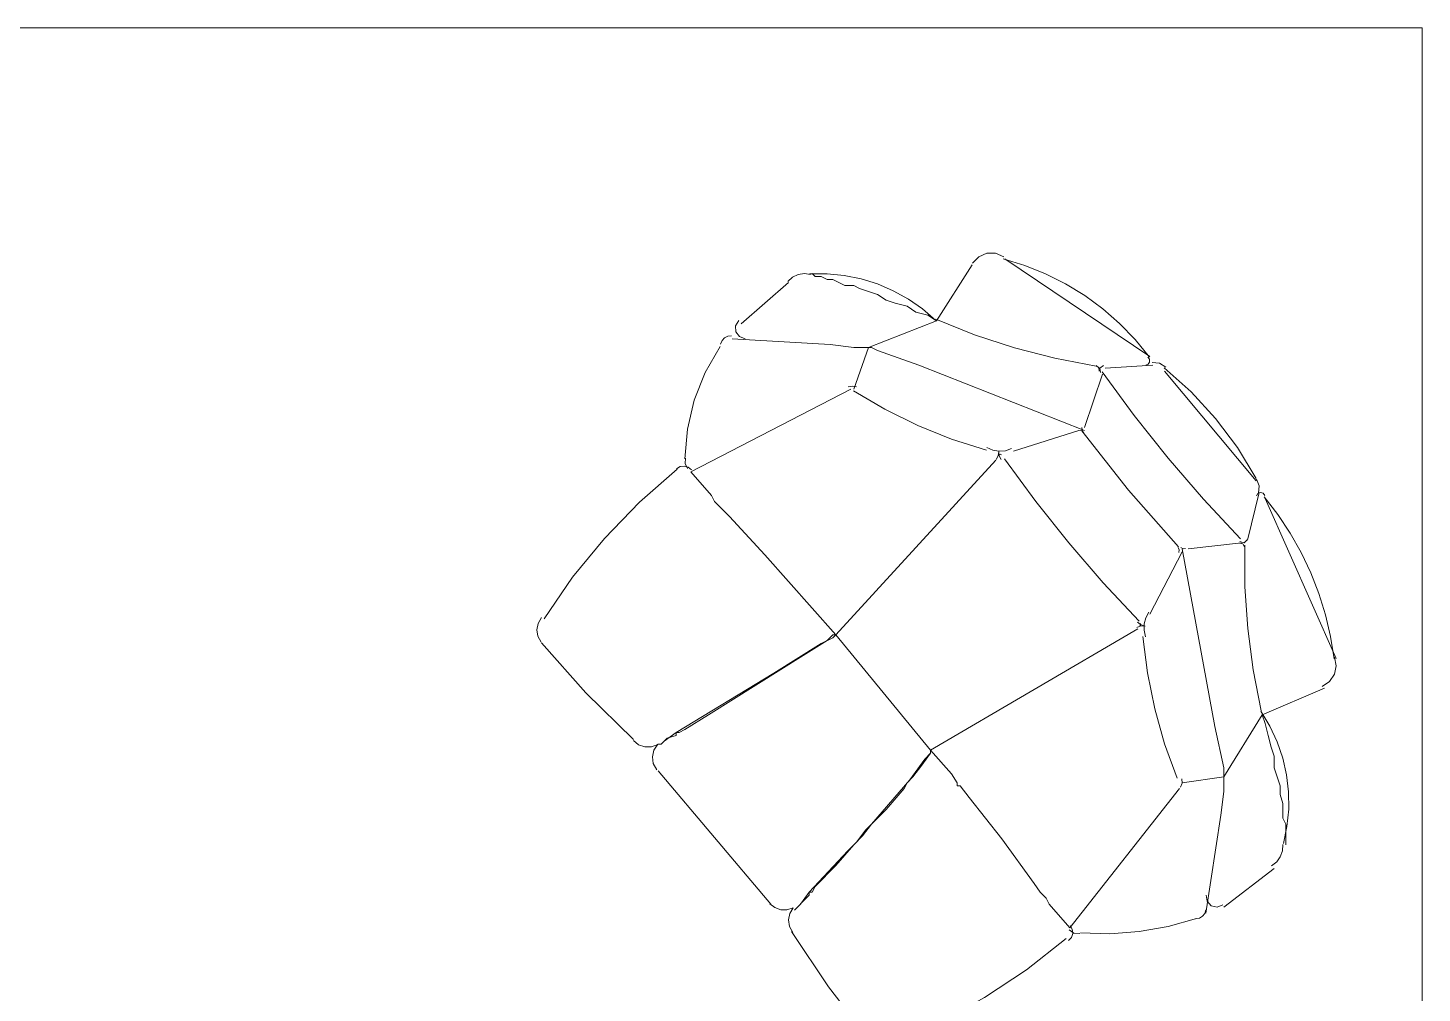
# Model space of a CAD drawing. Extents: x 185064 to 343242, y -369192 to -264966.
# Drawn here: x 266289 to 267925, y -292202 to -291069 of the extents above; entities that cross this region are included whole.
import ezdxf

# ---------------------------------------------------------------- set-up
doc = ezdxf.new("R2010")
doc.units = 0

# ---------------------------------------------------------------- blocks, each defined once
blk = doc.blocks.new('awertawer')
at = {"color": 8, "lineweight": 0}
blk.add_lwpolyline([(250105.4, -310704.4), (254393.8, -310704.4), (254393.8, -313852.9), (250105.4, -313852.9)], close=True, dxfattribs=at)
at = {"color": 3, "lineweight": 0}
for points in [[(253947.6, -310948.5), (253938.9, -310944.9), (253929.5, -310944.9), (253920.9, -310948.7), (253914.4, -310955.4)], [(254103.1, -311055.7), (254087.8, -311037), (254071.1, -311019.8), (254053.1, -311004.1), (254033.9, -310990), (254013.6, -310977.5), (253992.2, -310966.7), (253970, -310957.8), (253947, -310950.7)], [(254103.3, -311055), (253948.6, -310950.8)], [(253741.6, -310967.4), (253734.9, -310966.6), (253728.3, -310967.6), (253722.3, -310970.5), (253717.2, -310975)], [(253875, -311016.5), (253861, -311004.3), (253845.9, -310993.7), (253829.8, -310984.8), (253813, -310977.6), (253795.5, -310972.1), (253777.5, -310968.5), (253759.2, -310966.7), (253740.5, -310966.9)], [(253875.9, -311017.1), (253866.5, -311010.8), (253853.8, -311007.6), (253844.4, -311001.3), (253831.7, -310998.1), (253822.3, -310995), (253812.8, -310988.7), (253803.3, -310985.5), (253793.8, -310982.3), (253787.5, -310979.2), (253778, -310979.2), (253771.7, -310976), (253765.4, -310972.9), (253759.1, -310972.9), (253752.8, -310969.7), (253746.5, -310969.7), (253743.3, -310966.5)], [(253913.8, -310957.1), (253875.9, -311017.1)], [(253667.5, -311020.2), (253718, -310976)], [(253664.9, -311016.7), (253661.5, -311022.2), (253661.8, -311028.6), (253665.6, -311033.8), (253671.7, -311036)], [(253787.5, -311089.7), (253803.3, -311045.5), (253875.9, -311017.1)], [(253875.1, -311015), (253916.5, -311031.7), (253958.9, -311045.6), (254002.2, -311056.8), (254046, -311065.3)], [(253657.1, -311032.9), (253653.1, -311033.4), (253649.7, -311035.2), (253647.1, -311038), (253645.6, -311041.7)], [(254033.8, -311133.9), (253857, -311064.4), (253812.8, -311048.7), (253806.5, -311045.5), (253803.3, -311045.5), (253800.1, -311045.5), (253787.5, -311045.5), (253762.3, -311042.3), (253658, -311036)], [(253645, -311044.4), (253629.2, -311072), (253617.5, -311101.5), (253610.3, -311132.4), (253607.5, -311164.1)], [(254099, -311064.4), (254101.6, -311063.3), (254103.2, -311060.9), (254103, -311058), (254101.2, -311055.8)], [(254049.4, -311070.6), (254049.1, -311067), (254046.2, -311064.6)], [(254054, -311064.5), (254050, -311067.3), (254050.7, -311072.2)], [(254052.5, -311071.3), (254086.7, -311118), (254122.8, -311163.3), (254160.6, -311207.2), (254200.2, -311249.4)], [(254055.9, -311067.6), (254106.5, -311064.4)], [(254120.3, -311066.4), (254113.7, -311062.2), (254106, -311061.4)], [(254216.8, -311185), (254196.8, -311152), (254173.6, -311121.1), (254147.6, -311092.7), (254118.8, -311066.9)], [(254119.1, -311070.8), (254217, -311187.6)], [(253790.5, -311087.5), (253786, -311086.5), (253781.5, -311087.5)], [(254033.8, -311130.8), (254052.8, -311073.9)], [(253613.8, -311178.1), (253784.4, -311089.7)], [(253787.2, -311091.5), (253820.9, -311111.3), (253855.8, -311128.5), (253891.9, -311143.1), (253929.1, -311155)], [(254030.9, -311130.9), (254031.6, -311135.2)], [(253958, -311156), (254027.5, -311133.9)], [(254032.9, -311135.8), (254030.6, -311134.2), (254027.8, -311134.1)], [(254031, -311134.3), (254080.7, -311197.7), (254133.9, -311258.2)], [(253929.5, -311151.9), (253935.8, -311154.8), (253942.5, -311156), (253949.3, -311155.5), (253955.8, -311153.2)], [(253939.4, -311165), (253941.7, -311161.1), (253942.2, -311156.5)], [(253942.3, -311156.8), (253942.8, -311161), (253944.8, -311164.7)], [(253945.1, -311159.8), (253943.8, -311159.2), (253942.5, -311159.9)], [(253599.4, -311175.2), (253559, -311210.5), (253521.7, -311249), (253487.7, -311290.5), (253457.3, -311334.7)], [(253614.5, -311175.9), (253611, -311173), (253606.7, -311171.8), (253602.3, -311172.4), (253598.4, -311174.8)], [(253608.1, -311163.4), (253607.7, -311169.1), (253610.2, -311174.3)], [(253939.1, -311165.5), (253768.6, -311351.8)], [(253948.5, -311164.3), (253981.8, -311209.7), (254016.9, -311253.7), (254053.7, -311296.3), (254092.2, -311337.3)], [(254219.4, -311200.7), (254220, -311192.9), (254217.1, -311185.7)], [(254207.5, -311250.8), (254220.1, -311200.2)], [(254226.1, -311203.1), (254224.2, -311200.9), (254221.4, -311200.2), (254218.7, -311201.3), (254217.2, -311203.7)], [(254299.9, -311377.5), (254296.2, -311353.8), (254290.9, -311330.6), (254283.8, -311307.8), (254275.2, -311285.7), (254265, -311264.2), (254253.2, -311243.5), (254240, -311223.7), (254225.3, -311204.7)], [(254226.5, -311206.5), (254302.3, -311377.1)], [(254199.4, -311252.5), (254204, -311253.8), (254207.3, -311250.5)], [(254103.3, -311329.7), (254138, -311263.4)], [(254134.4, -311264), (254134.8, -311261.1), (254133.6, -311258.6)], [(254136.3, -311258.9), (254138.8, -311260.2), (254141.6, -311259.8)], [(254138, -311260.2), (254172.8, -311449.7), (254182.3, -311493.9), (254182.3, -311500.2), (254182.3, -311503.4), (254182.3, -311506.5), (254182.3, -311519.2), (254179.1, -311544.4), (254163.3, -311648.7)], [(254144.4, -311260.2), (254201.2, -311253.9)], [(254204.3, -311258.2), (254202.6, -311254.9), (254199, -311254)], [(254204.6, -311256.2), (254204.8, -311300.7), (254207.9, -311345.1), (254213.7, -311389.3), (254222.3, -311433)], [(253454.7, -311333.5), (253451, -311339.7), (253449.6, -311346.6), (253450.7, -311353.5), (253454.1, -311359.8)], [(254090.1, -311338.3), (254093.3, -311341), (254097.3, -311342.3)], [(254092.9, -311342.2), (254093.8, -311341.1), (254093.4, -311339.7)], [(254102.4, -311327.7), (254099, -311333.7), (254097.2, -311340.3), (254097.2, -311347.1), (254098.9, -311353.9)], [(253768.6, -311351.8), (253869.6, -311475)], [(254090.7, -311345.5), (253869.6, -311475)], [(254098.5, -311342.8), (254093.9, -311342.4), (254089.6, -311344)], [(254096, -311353.8), (254100.9, -311392.5), (254108.6, -311430.7), (254119.1, -311468.2), (254132.4, -311504.9)], [(253454.4, -311360.5), (253501.7, -311413.7), (253552.6, -311463.5)], [(254287.4, -311407), (254295.2, -311401.8), (254300.5, -311394), (254302.3, -311384.8), (254300.3, -311375.6)], [(254289.6, -311408.7), (254223.3, -311437.1)], [(254223.3, -311437.1), (254182.3, -311503.4), (254138, -311509.7)], [(254245.9, -311574.6), (254249.7, -311556.3), (254251.6, -311537.9), (254251.4, -311519.5), (254249.3, -311501.3), (254245.2, -311483.4), (254239.3, -311466), (254231.5, -311449.2), (254221.8, -311433.2)], [(254223.3, -311437.1), (254226.5, -311446.5), (254229.6, -311459.2), (254232.8, -311471.8), (254235.9, -311481.3), (254235.9, -311493.9), (254239.1, -311503.4), (254242.3, -311512.9), (254242.3, -311522.3), (254245.4, -311531.8), (254245.4, -311538.1), (254245.4, -311547.6), (254248.6, -311553.9), (254248.6, -311560.2), (254248.6, -311566.5), (254248.6, -311572.9), (254248.6, -311576)], [(253552.5, -311464.7), (253558.1, -311469.3), (253564.8, -311471.5), (253571.8, -311471.5), (253578.5, -311468.9)], [(253578.6, -311468.6), (253574.4, -311474.9), (253572.8, -311482.1), (253573.8, -311489.3), (253577.5, -311496)], [(253579.1, -311497.1), (253699.1, -311639.2)], [(254134.9, -311516), (254018, -311664.4)], [(254136.1, -311514.4), (254137.9, -311510.1), (254137.7, -311505.5)], [(254233.3, -311598.3), (254238.7, -311594.1), (254242.6, -311588.7), (254244.9, -311582.5), (254245.3, -311575.7)], [(254182.3, -311642.3), (254235.9, -311601.3)], [(254163.4, -311629.8), (254164.4, -311636.2), (254168.8, -311640.9), (254175.1, -311642.3), (254181.1, -311640.1)], [(253698, -311638.7), (253703.4, -311642.9), (253709.7, -311645.2), (253716.3, -311645.3), (253722.8, -311643.2)], [(253723.1, -311643), (253719.4, -311649.2), (253718, -311656.1), (253719.1, -311663), (253722.5, -311669.3)], [(254152.5, -311655), (254156.4, -311654.2), (254159.6, -311652.2), (254162, -311649.1), (254163.2, -311645.4)], [(254016.7, -311678.1), (254019.7, -311674.7), (254021.1, -311670.4), (254020.7, -311666), (254018.6, -311662)], [(254017.3, -311666.6), (254022.4, -311670.2), (254028.6, -311670.4)], [(254029.4, -311669.7), (254060.8, -311670.7), (254092, -311668.4), (254122.9, -311663), (254153.1, -311654.5)], [(253721.2, -311668.3), (253760.8, -311727.5), (253804.5, -311783.8)], [(253831.1, -311786.4), (253880.1, -311764.6), (253927.1, -311738.8), (253971.8, -311709.2), (254014, -311676)]]:
    blk.add_lwpolyline(points, dxfattribs=at)
for points in [[(253613.8, -311178.1), (253635.9, -311203.4), (253639.1, -311209.7), (253642.3, -311212.9), (253645.4, -311216), (253654.9, -311225.5), (253692.8, -311266.5), (253768.6, -311351.8), (253692.8, -311266.5), (253654.9, -311225.5), (253645.4, -311216), (253642.3, -311212.9), (253639.1, -311209.7), (253635.9, -311203.4)], [(253598, -311456), (253702.3, -311392.9), (253752.8, -311361.3), (253765.4, -311355), (253768.6, -311351.8), (253765.4, -311351.8), (253759.1, -311358.1), (253733.8, -311373.9), (253632.8, -311437.1), (253607.5, -311452.9), (253601.2, -311456), (253598, -311456), (253598, -311459.2), (253588.6, -311462.3), (253582.3, -311468.7), (253579.1, -311468.7), (253582.3, -311468.7), (253585.4, -311465.5)], [(253740.1, -311626.5), (253781.2, -311582.3), (253790.7, -311572.9), (253800.1, -311560.2), (253822.3, -311538.1), (253841.2, -311516), (253844.4, -311509.7), (253850.7, -311503.4), (253860.1, -311490.8), (253869.6, -311478.1), (253869.6, -311475), (253869.6, -311478.1), (253863.3, -311484.4), (253847.5, -311506.5), (253806.5, -311553.9), (253797, -311566.5), (253787.5, -311576), (253768.6, -311598.1), (253746.5, -311620.2), (253743.3, -311626.5), (253740.1, -311626.5), (253740.1, -311629.7), (253733.8, -311636), (253727.5, -311642.3), (253724.4, -311645.5), (253727.5, -311642.3), (253730.7, -311639.2)], [(254018, -311664.4), (253995.9, -311639.2), (253992.8, -311632.9), (253989.6, -311629.7), (253986.5, -311626.5), (253980.1, -311617.1), (253945.4, -311569.7), (253910.7, -311525.5), (253901.2, -311512.9), (253898, -311512.9), (253898, -311509.7), (253891.7, -311500.2), (253869.6, -311475), (253891.7, -311500.2), (253898, -311509.7), (253898, -311512.9), (253901.2, -311512.9), (253910.7, -311525.5), (253945.4, -311569.7), (253980.1, -311617.1), (253986.5, -311626.5), (253989.6, -311629.7), (253992.8, -311632.9), (253995.9, -311639.2)]]:
    blk.add_lwpolyline(points, close=True, dxfattribs=at)

msp = doc.modelspace()

# ---------------------------------------------------------------- block references
at = {"xscale": 1.1, "yscale": 1.1, "zscale": 1.1}
msp.add_blockref('awertawer', (-11908.3, 50705.5), dxfattribs=at)

doc.saveas('drawing.dxf')
